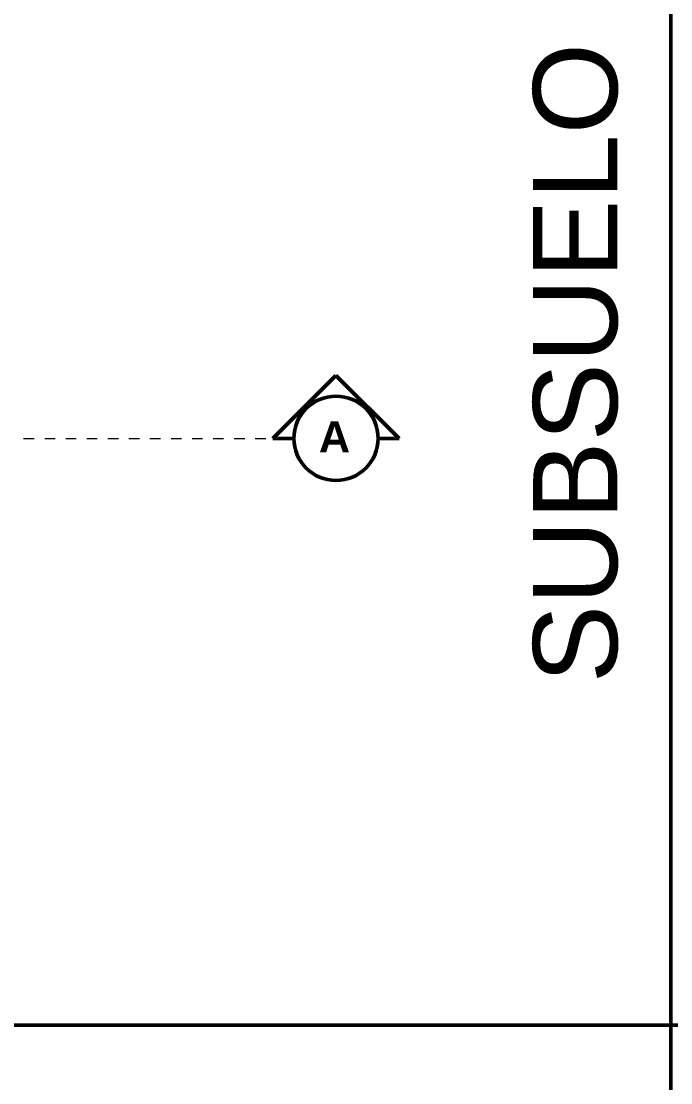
# Model space of a CAD drawing. Header units: metres. Extents: x 42 to 294, y -52 to 32.
# Drawn here: x 161.62 to 167.79, y -24.77 to -14.69 of the extents above; entities that cross this region are included whole.
import ezdxf

# ---------------------------------------------------------------- set-up
doc = ezdxf.new("R2010")
doc.units = ezdxf.units.M
doc.header["$LTSCALE"] = 0.15
doc.linetypes.add('Trazo punto', pattern=[0.015875, 0.00635, -0.004763, 0, -0.004763])
doc.layers.add('A-----SYP', color=6, linetype='Continuous', lineweight=50)
doc.layers.add('RECUADRO', color=82, linetype='Continuous', lineweight=50)
doc.styles.get("Standard").update_dxf_attribs({"font": 'arial.ttf', "height": 0.15})

# ---------------------------------------------------------------- blocks, each defined once
blk = doc.blocks.new('Sección - Extremo de sección-3896-000 Subsuelo')
at = {"layer": 'A-----SYP'}
for p, q in [((-0.006, 0.00598), (-0.012, 0)), ((0, 0), (-0.006, 0.00598)), ((-0.012, 0), (-0.01, 0)), ((-0.002, 0), (0, 0))]:
    blk.add_line(p, q, dxfattribs=at)
blk.add_circle((-0.006, 0), 0.004, dxfattribs=at)
blk.add_arc((-0.006, 0), 0.004, 0, 180, dxfattribs=at)

msp = doc.modelspace()

# ---------------------------------------------------------------- linework, layer by layer
at = {"layer": 'A-----SYP', "linetype": 'Trazo punto', "lineweight": 15}
msp.add_line((130.844, -18.649), (164.011, -18.649), dxfattribs=at)
at = {"layer": 'RECUADRO', "ltscale": 0.1}
for p, q in [((167.791, 31.505), (167.791, -51.757)), ((41.791, -24.225), (209.791, -24.225)), ((209.791, -24.225), (41.791, -24.225))]:
    msp.add_line(p, q, dxfattribs=at)

# ---------------------------------------------------------------- block references
at = {"layer": 'A-----SYP', "extrusion": (0, 0, -1), "xscale": 99.99999999999993, "yscale": 99.99999999999993, "zscale": 99.99999999999993}
msp.add_blockref('Sección - Extremo de sección-3896-000 Subsuelo', (-164.011, -18.649), dxfattribs=at)

# ---------------------------------------------------------------- texts
at = {"layer": 'RECUADRO', "ltscale": 0.1, "insert": (166.483, -20.977), "char_height": 0.8, "width": 27.81876, "attachment_point": 1, "rotation": 90}
msp.add_mtext('SUBSUELO - COCHERAS^I ESC. 1:100', dxfattribs=at)

# ---------------------------------------------------------------- next in the draw order: texts
at = {"layer": 'A-----SYP', "insert": (164.597, -18.488), "char_height": 0.29506, "width": 0.162, "attachment_point": 2, "line_spacing_factor": 0.938532, "bg_fill": 3, "box_fill_scale": 1.25, "bg_fill_color": 0, "bg_fill_transparency": 0}
msp.add_mtext('{\\fArial|b1|i0|c0|p34;A}', dxfattribs=at)

doc.saveas('drawing.dxf')
